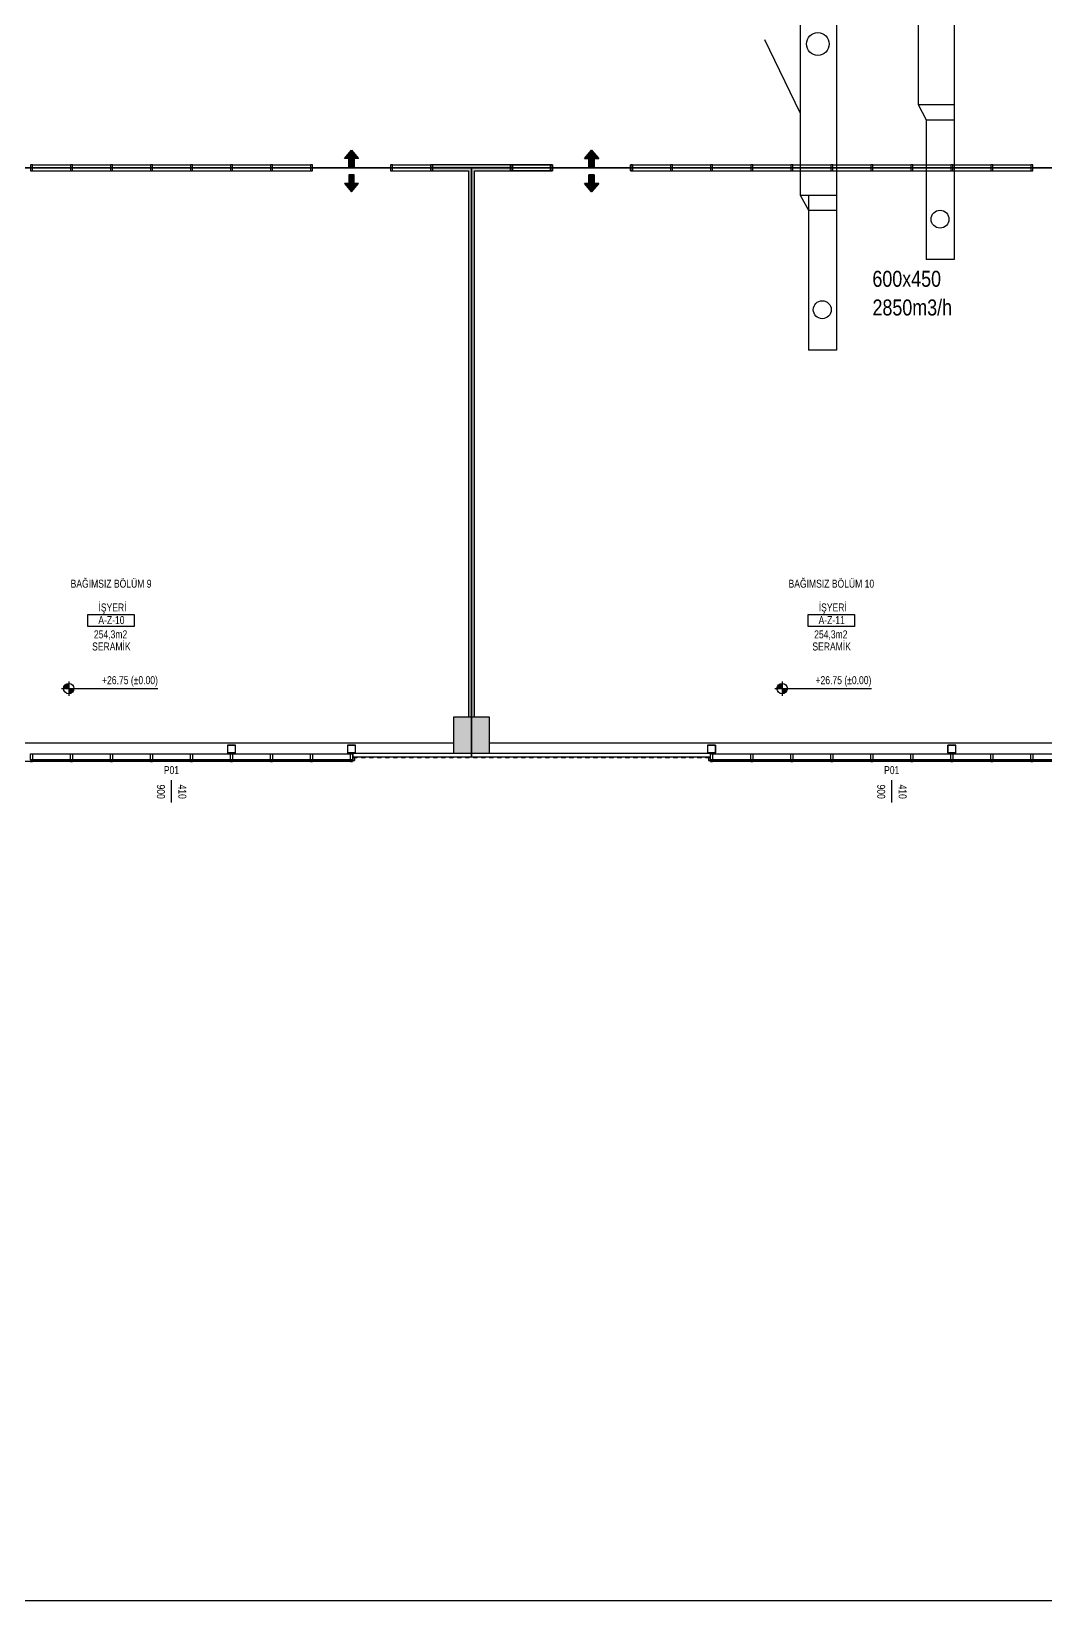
# Model space of a CAD drawing. Header units: centimetres. Extents: x 26200 to 113000, y -600 to 9300.
# Drawn here: x 65979 to 68514, y -600 to 3322 of the extents above; entities that cross this region are included whole.
import ezdxf
from ezdxf.enums import TextEntityAlignment as Align

# ---------------------------------------------------------------- set-up
doc = ezdxf.new("R2010")
doc.units = ezdxf.units.CM
for name, color, linetype in [('A-ANNO-DIMS', 8, 'Continuous'), ('A-ANNO-IDEN', 8, 'Continuous'), ('A-ANNO-TEXT', 8, 'Continuous'), ('A-AREA', 8, 'Continuous'), ('A-ELEV-01', 8, 'Continuous'), ('A-ELEV-03', 8, 'Continuous'), ('A-GLAZ-FRME', 8, 'Continuous'), ('A-GLAZ-FULL', 8, 'Continuous'), ('A-GLAZ-SILL', 8, 'Continuous'), ('A-WALL', 8, 'Continuous'), ('A-WALL-HTCH', 8, 'Continuous'), ('A-WALL-SNWPNL', 8, 'Continuous'), ('A-WALL-STEL', 8, 'Continuous'), ('MTY-DONUS-CAP', 110, 'Continuous'), ('MTY-DONUS-KANALI', 4, 'Continuous'), ('MTY-UFLEME-CAP', 21, 'Continuous'), ('MTY-UFLEME-KANALI', 20, 'Continuous'), ('ROTAS-PAFTA', 144, 'Continuous'), ('S-CONC', 5, 'Continuous'), ('S-HTCH', 8, 'Continuous'), ('S-STEL', 3, 'Continuous')]:
    doc.layers.add(name, color=color, linetype=linetype)
doc.styles.add('Fields_100', font='act_simplex.shx', dxfattribs={"width": 0.8, "height": 20})
doc.styles.add('ROTAS', font='arial.ttf')

# ---------------------------------------------------------------- blocks, each defined once
blk = doc.blocks.new('Mahal kutusu_100')
at = {"color": 0}
blk.add_lwpolyline([(-58, 30), (58, 30), (58, 0), (-58, 0)], close=True, dxfattribs=at)
at = {"color": 0, "style": 'Fields_100', "width": 0.8}
for tag, p in [('MAHAL', (3.6, 37.9)), ('KOD', (0.9, 6.2)), ('ALAN', (-1.3, -29.4)), ('KAPLAMA', (0.8, -59.7))]:
    blk.add_attdef(tag, text='', height=20, dxfattribs=at).set_placement(p, align=Align.CENTER)
blk = doc.blocks.new('*U49')
at = {"layer": 'A-WALL-SNWPNL'}
blk.add_lwpolyline([(50, 1), (42, 1), (40, -1), (32, -1), (30, 1), (22, 1), (20, -1), (12, -1), (10, 1), (2, 1), (0, -1), (-8, -1), (-10, 1), (-18, 1), (-20, -1), (-28, -1), (-30, 1), (-38, 1), (-40, -1), (-48, -1), (-50, 1)], dxfattribs=at)
blk = doc.blocks.new('*U50')
at = {"layer": 'A-WALL-STEL', "color": 0, "linetype": 'ByBlock', "lineweight": -2, "transparency": 16777216}
for p in [(0, 0), (100, 0), (200, 0), (300, 0), (400, 0), (500, 0), (600, 0), (700, 0)]:
    blk.add_blockref('*U49', p, dxfattribs=at)
blk = doc.blocks.new('AÇK_01')
at = {"color": 0}
blk.add_lwpolyline([(28, 0), (-28, 0)], dxfattribs=at)
at = {"color": 0, "style": 'Fields_100', "width": 0.8}
blk.add_attdef('A.Ç.K.01', text='', height=20, rotation=90, dxfattribs=at).set_placement((-53, 0), align=Align.MIDDLE_CENTER)
for tag, p in [('W', (1, 17.2)), ('H', (1, -36.3))]:
    blk.add_attdef(tag, text='', height=20, dxfattribs=at).set_placement(p, align=Align.CENTER)

msp = doc.modelspace()

# ---------------------------------------------------------------- hatches: boundary and pattern name
at = {"layer": 'A-ANNO-DIMS'}
h = msp.add_hatch(color=256, dxfattribs=at)
h.paths.add_polyline_path([(66072.7, 1692.7, 0.414214), (66059.7, 1679.7), (66072.7, 1679.7)])
h.paths.add_polyline_path([(66085.7, 1679.7), (66072.7, 1679.7), (66072.7, 1666.7, 0.414214)])
h = msp.add_hatch(color=256, dxfattribs=at)
h.paths.add_polyline_path([(67855.7, 1692.7, 0.414214), (67842.7, 1679.7), (67855.7, 1679.7)])
h.paths.add_polyline_path([(67868.7, 1679.7), (67855.7, 1679.7), (67855.7, 1666.7, 0.414214)])
at = {"layer": 'A-ANNO-TEXT'}
h = msp.add_hatch(color=256, dxfattribs=at)
h.dxf.hatch_style = 1
h.paths.add_polyline_path([(66779.5, 3025.9), (66797.2, 3004.7), (66786.2, 3004.7), (66786.2, 2983.6), (66772.7, 2983.6), (66772.7, 3004.7), (66761.8, 3004.7)])
h = msp.add_hatch(color=256, dxfattribs=at)
h.dxf.hatch_style = 1
h.paths.add_polyline_path([(67379.5, 3025.9), (67361.8, 3004.7), (67372.7, 3004.7), (67372.7, 2983.6), (67386.2, 2983.6), (67386.2, 3004.7), (67397.2, 3004.7)])
h = msp.add_hatch(color=256, dxfattribs=at)
h.dxf.hatch_style = 1
h.paths.add_polyline_path([(67379.5, 3025.9), (67397.2, 3004.7), (67386.2, 3004.7), (67386.2, 2983.6), (67372.7, 2983.6), (67372.7, 3004.7), (67361.8, 3004.7)])
h = msp.add_hatch(color=256, dxfattribs=at)
h.dxf.hatch_style = 1
h.paths.add_polyline_path([(66779.5, 2921.3), (66797.2, 2942.4), (66786.2, 2942.4), (66786.2, 2963.6), (66772.7, 2963.6), (66772.7, 2942.4), (66761.8, 2942.4)])
h = msp.add_hatch(color=256, dxfattribs=at)
h.dxf.hatch_style = 1
h.paths.add_polyline_path([(67379.5, 2921.3), (67361.8, 2942.4), (67372.7, 2942.4), (67372.7, 2963.6), (67386.2, 2963.6), (67386.2, 2942.4), (67397.2, 2942.4)])
h = msp.add_hatch(color=256, dxfattribs=at)
h.dxf.hatch_style = 1
h.paths.add_polyline_path([(67379.5, 2921.3), (67397.2, 2942.4), (67386.2, 2942.4), (67386.2, 2963.6), (67372.7, 2963.6), (67372.7, 2942.4), (67361.8, 2942.4)])
at = {"layer": 'A-WALL-HTCH'}
h = msp.add_hatch(dxfattribs=at)
h.set_pattern_fill('DASH', color=256)
h.set_pattern_definition([(0, (54444.2896, 54361.0323), (3.175, 3.175), [3.175, -3.175])])
h.paths.add_polyline_path([(67177, 2973.6), (67177, 2988.6), (66982, 2988.6), (66982, 2973.6), (67072, 2973.6), (67072, 1608.6), (67087, 1608.6), (67087, 2973.6)])
at = {"layer": 'S-HTCH'}
h = msp.add_hatch(dxfattribs=at)
h.set_pattern_fill('ANSI33', color=256)
h.set_pattern_definition([(45, (47244.2896, 5721.5606), (-4.490128, 4.490128), []), (45, (47248.78, 5721.5606), (-4.490128, 4.490128), [3.175, -1.5875])])
h.paths.add_polyline_path([(63434.5, 1518.6), (63524.5, 1518.6), (63524.5, 1608.6), (63434.5, 1608.6)])
h.paths.add_polyline_path([(63434.5, 7218.6), (63524.5, 7218.6), (63524.5, 7308.6), (63434.5, 7308.6)])
h.paths.add_polyline_path([(61634.5, 1518.6), (61724.5, 1518.6), (61724.5, 1608.6), (61634.5, 1608.6)])
h.paths.add_polyline_path([(58034.5, 1518.6), (58124.5, 1518.6), (58124.5, 1608.6), (58034.5, 1608.6)])
h.paths.add_polyline_path([(61634.5, 7218.6), (61724.5, 7218.6), (61724.5, 7308.6), (61634.5, 7308.6)])
h.paths.add_polyline_path([(58034.5, 7218.6), (58124.5, 7218.6), (58124.5, 7308.6), (58034.5, 7308.6)])
h.paths.add_polyline_path([(63434.5, 3418.6), (63524.5, 3418.6), (63524.5, 3508.6), (63434.5, 3508.6)])
h.paths.add_polyline_path([(63434.5, 5318.6), (63524.5, 5318.6), (63524.5, 5408.6), (63434.5, 5408.6)])
h.paths.add_polyline_path([(61634.5, 3418.6), (61724.5, 3418.6), (61724.5, 3508.6), (61634.5, 3508.6)])
h.paths.add_polyline_path([(58034.5, 3418.6), (58124.5, 3418.6), (58124.5, 3508.6), (58034.5, 3508.6)])
h.paths.add_polyline_path([(61634.5, 5318.6), (61724.5, 5318.6), (61724.5, 5408.6), (61634.5, 5408.6)])
h.paths.add_polyline_path([(58034.5, 5318.6), (58124.5, 5318.6), (58124.5, 5408.6), (58034.5, 5408.6)])
h.paths.add_polyline_path([(68834.5, 3418.6), (68924.5, 3418.6), (68924.5, 3508.6), (68834.5, 3508.6)])
h.paths.add_polyline_path([(68834.5, 5318.6), (68924.5, 5318.6), (68924.5, 5408.6), (68834.5, 5408.6)])
h.paths.add_polyline_path([(67034.5, 3418.6), (67124.5, 3418.6), (67124.5, 3508.6), (67034.5, 3508.6)])
h.paths.add_polyline_path([(67034.5, 5318.6), (67124.5, 5318.6), (67124.5, 5408.6), (67034.5, 5408.6)])
h.paths.add_polyline_path([(65234.5, 3418.6), (65324.5, 3418.6), (65324.5, 3508.6), (65234.5, 3508.6)])
h.paths.add_polyline_path([(65234.5, 5318.6), (65324.5, 5318.6), (65324.5, 5408.6), (65234.5, 5408.6)])
h.paths.add_polyline_path([(61534.5, 3418.6), (61624.5, 3418.6), (61624.5, 3508.6), (61534.5, 3508.6)])
h.paths.add_polyline_path([(61534.5, 5318.6), (61624.5, 5318.6), (61624.5, 5408.6), (61534.5, 5408.6)])
h.paths.add_polyline_path([(59834.5, 3418.6), (59924.5, 3418.6), (59924.5, 3508.6), (59834.5, 3508.6)])
h.paths.add_polyline_path([(59834.5, 5318.6), (59924.5, 5318.6), (59924.5, 5408.6), (59834.5, 5408.6)])
h.paths.add_polyline_path([(56234.5, 3418.6), (56324.5, 3418.6), (56324.5, 3508.6), (56234.5, 3508.6)])
h.paths.add_polyline_path([(56234.5, 5318.6), (56324.5, 5318.6), (56324.5, 5408.6), (56234.5, 5408.6)])
h.paths.add_polyline_path([(54434.5, 3418.6), (54524.5, 3418.6), (54524.5, 3508.6), (54434.5, 3508.6)])
h.paths.add_polyline_path([(54434.5, 5318.6), (54524.5, 5318.6), (54524.5, 5408.6), (54434.5, 5408.6)])
h.paths.add_polyline_path([(52634.5, 3418.6), (52724.5, 3418.6), (52724.5, 3508.6), (52634.5, 3508.6)])
h.paths.add_polyline_path([(52634.5, 5318.6), (52724.5, 5318.6), (52724.5, 5408.6), (52634.5, 5408.6)])
h.paths.add_polyline_path([(70634.5, 5318.6), (70724.5, 5318.6), (70724.5, 5408.6), (70634.5, 5408.6)])
h.paths.add_polyline_path([(70634.5, 3418.6), (70724.5, 3418.6), (70724.5, 3508.6), (70634.5, 3508.6)])
h.paths.add_polyline_path([(70634.5, 1518.6), (70724.5, 1518.6), (70724.5, 1608.6), (70634.5, 1608.6)])
h.paths.add_polyline_path([(68834.5, 1518.6), (68924.5, 1518.6), (68924.5, 1608.6), (68834.5, 1608.6)])
h.paths.add_polyline_path([(67034.5, 1518.6), (67124.5, 1518.6), (67124.5, 1608.6), (67034.5, 1608.6)])
h.paths.add_polyline_path([(65234.5, 1518.6), (65324.5, 1518.6), (65324.5, 1608.6), (65234.5, 1608.6)])
h.paths.add_polyline_path([(61534.5, 1518.6), (61624.5, 1518.6), (61624.5, 1608.6), (61534.5, 1608.6)])
h.paths.add_polyline_path([(59834.5, 1518.6), (59924.5, 1518.6), (59924.5, 1608.6), (59834.5, 1608.6)])
h.paths.add_polyline_path([(56234.5, 1518.6), (56324.5, 1518.6), (56324.5, 1608.6), (56234.5, 1608.6)])
h.paths.add_polyline_path([(54434.5, 1518.6), (54524.5, 1518.6), (54524.5, 1608.6), (54434.5, 1608.6)])
h.paths.add_polyline_path([(52634.5, 1518.6), (52724.5, 1518.6), (52724.5, 1608.6), (52634.5, 1608.6)])
h.paths.add_polyline_path([(70634.5, 7218.6), (70724.5, 7218.6), (70724.5, 7308.6), (70634.5, 7308.6)])
h.paths.add_polyline_path([(68834.5, 7218.6), (68924.5, 7218.6), (68924.5, 7308.6), (68834.5, 7308.6)])
h.paths.add_polyline_path([(67034.5, 7218.6), (67124.5, 7218.6), (67124.5, 7308.6), (67034.5, 7308.6)])
h.paths.add_polyline_path([(65234.5, 7218.6), (65324.5, 7218.6), (65324.5, 7308.6), (65234.5, 7308.6)])
h.paths.add_polyline_path([(61534.5, 7218.6), (61624.5, 7218.6), (61624.5, 7308.6), (61534.5, 7308.6)])
h.paths.add_polyline_path([(59834.5, 7218.6), (59924.5, 7218.6), (59924.5, 7308.6), (59834.5, 7308.6)])
h.paths.add_polyline_path([(56234.5, 7218.6), (56324.5, 7218.6), (56324.5, 7308.6), (56234.5, 7308.6)])
h.paths.add_polyline_path([(54434.5, 7218.6), (54524.5, 7218.6), (54524.5, 7308.6), (54434.5, 7308.6)])
h.paths.add_polyline_path([(52634.5, 7218.6), (52724.5, 7218.6), (52724.5, 7308.6), (52634.5, 7308.6)])

# ---------------------------------------------------------------- linework, layer by layer
at = {"layer": 'A-ANNO-DIMS'}
for p, q in [((66072.7, 1697.7), (66072.7, 1661.7)), ((67855.7, 1697.7), (67855.7, 1661.7)), ((66054.7, 1679.7), (66295.7, 1679.7)), ((67837.7, 1679.7), (68078.7, 1679.7))]:
    msp.add_line(p, q, dxfattribs=at)
for centre in [(66072.7, 1679.7), (67855.7, 1679.7)]:
    msp.add_circle(centre, 13, dxfattribs=at)
at = {"layer": 'A-ANNO-TEXT'}
for points in [[(66779.5, 3025.9), (66797.2, 3004.7), (66786.2, 3004.7), (66786.2, 2983.6), (66772.7, 2983.6), (66772.7, 3004.7), (66761.8, 3004.7)], [(67379.5, 3025.9), (67361.8, 3004.7), (67372.7, 3004.7), (67372.7, 2983.6), (67386.2, 2983.6), (67386.2, 3004.7), (67397.2, 3004.7)], [(67379.5, 3025.9), (67397.2, 3004.7), (67386.2, 3004.7), (67386.2, 2983.6), (67372.7, 2983.6), (67372.7, 3004.7), (67361.8, 3004.7)], [(66779.5, 2921.3), (66797.2, 2942.4), (66786.2, 2942.4), (66786.2, 2963.6), (66772.7, 2963.6), (66772.7, 2942.4), (66761.8, 2942.4)], [(67379.5, 2921.3), (67361.8, 2942.4), (67372.7, 2942.4), (67372.7, 2963.6), (67386.2, 2963.6), (67386.2, 2942.4), (67397.2, 2942.4)], [(67379.5, 2921.3), (67397.2, 2942.4), (67386.2, 2942.4), (67386.2, 2963.6), (67372.7, 2963.6), (67372.7, 2942.4), (67361.8, 2942.4)]]:
    msp.add_lwpolyline(points, close=True, dxfattribs=at)
at = {"layer": 'A-AREA'}
msp.add_lwpolyline([(52612, 1508.6), (52612, 3418.6), (70734.5, 3418.6), (70734.5, 2981.1), (63779.5, 2981.1), (63779.2, 1508.6), (63517, 1508.6), (63517, 2981.1), (58079.5, 2981.1), (58079.5, 1508.6), (56279.5, 1508.6), (56279.5, 2981.1), (52979.5, 2981.1), (52979.5, 1508.6)], close=True, dxfattribs=at)
at = {"layer": 'A-AREA', "elevation": 0}
for points in [[(65279, 1508.6), (65279.5, 1593.6), (65212, 1593.6), (65212, 1838.6), (65347, 1838.6), (65347, 2061.1), (65279.5, 2061.1), (65279.5, 2981.1), (67079.5, 2981.1), (67079.5, 1508.6), (66782, 1508.6), (66782, 1497.6), (65877, 1497.6), (65877, 1508.6)], [(67079.5, 1508.6), (67079.5, 2981.1), (68879.5, 2981.1), (68879.5, 2061.1), (68947, 2061.1), (68947, 1838.6), (68812, 1838.6), (68812, 1593.6), (68879.5, 1593.6), (68879.5, 1508.6), (68582, 1508.6), (68582, 1497.6), (67677, 1497.6), (67677, 1508.6)]]:
    msp.add_lwpolyline(points, close=True, dxfattribs=at)
at = {"layer": 'A-ELEV-01'}
for p, q in [((67034.5, 1543.6), (65324.5, 1543.6)), ((68834.5, 1543.6), (67124.5, 1543.6)), ((65982, 1516.6), (66077, 1516.6)), ((66082, 1516.6), (66177, 1516.6)), ((66182, 1516.6), (66277, 1516.6)), ((66282, 1516.6), (66377, 1516.6)), ((66382, 1516.6), (66477, 1516.6)), ((66482, 1516.6), (66577, 1516.6)), ((66582, 1516.6), (66677, 1516.6)), ((66682, 1516.6), (66777, 1516.6)), ((67682, 1516.6), (67777, 1516.6)), ((67782, 1516.6), (67877, 1516.6)), ((67882, 1516.6), (67977, 1516.6)), ((67982, 1516.6), (68077, 1516.6)), ((68082, 1516.6), (68177, 1516.6)), ((68182, 1516.6), (68277, 1516.6)), ((68282, 1516.6), (68377, 1516.6)), ((68382, 1516.6), (68477, 1516.6)), ((68482, 1516.6), (68577, 1516.6))]:
    msp.add_line(p, q, dxfattribs=at)
at = {"layer": 'A-ELEV-03', "elevation": 0}
for points in [[(66783, 1518.6), (66783, 1508.6)], [(67676, 1508.6), (66783, 1508.6)], [(67676, 1518.6), (67676, 1508.6)]]:
    msp.add_lwpolyline(points, dxfattribs=at)
at = {"layer": 'A-GLAZ-FRME'}
for points in [[(65977, 2973.6), (65982, 2973.6), (65982, 2988.6), (65977, 2988.6)], [(66077, 2973.6), (66082, 2973.6), (66082, 2988.6), (66077, 2988.6)], [(66177, 2973.6), (66182, 2973.6), (66182, 2988.6), (66177, 2988.6)], [(66277, 2973.6), (66282, 2973.6), (66282, 2988.6), (66277, 2988.6)], [(66377, 2973.6), (66382, 2973.6), (66382, 2988.6), (66377, 2988.6)], [(66477, 2973.6), (66482, 2973.6), (66482, 2988.6), (66477, 2988.6)], [(66577, 2973.6), (66582, 2973.6), (66582, 2988.6), (66577, 2988.6)], [(66677, 2973.6), (66682, 2973.6), (66682, 2988.6), (66677, 2988.6)], [(66877, 2973.6), (66882, 2973.6), (66882, 2988.6), (66877, 2988.6)], [(66977, 2973.6), (66982, 2973.6), (66982, 2988.6), (66977, 2988.6)], [(67182, 2973.6), (67177, 2973.6), (67177, 2988.6), (67182, 2988.6)], [(67177, 2973.6), (67182, 2973.6), (67182, 2988.6), (67177, 2988.6)], [(67282, 2973.6), (67277, 2973.6), (67277, 2988.6), (67282, 2988.6)], [(67277, 2973.6), (67282, 2973.6), (67282, 2988.6), (67277, 2988.6)], [(67482, 2973.6), (67477, 2973.6), (67477, 2988.6), (67482, 2988.6)], [(67477, 2973.6), (67482, 2973.6), (67482, 2988.6), (67477, 2988.6)], [(67577, 2973.6), (67582, 2973.6), (67582, 2988.6), (67577, 2988.6)], [(67677, 2973.6), (67682, 2973.6), (67682, 2988.6), (67677, 2988.6)], [(67777, 2973.6), (67782, 2973.6), (67782, 2988.6), (67777, 2988.6)], [(67877, 2973.6), (67882, 2973.6), (67882, 2988.6), (67877, 2988.6)], [(67977, 2973.6), (67982, 2973.6), (67982, 2988.6), (67977, 2988.6)], [(68077, 2973.6), (68082, 2973.6), (68082, 2988.6), (68077, 2988.6)], [(68177, 2973.6), (68182, 2973.6), (68182, 2988.6), (68177, 2988.6)], [(68277, 2973.6), (68282, 2973.6), (68282, 2988.6), (68277, 2988.6)], [(68377, 2973.6), (68382, 2973.6), (68382, 2988.6), (68377, 2988.6)], [(68477, 2973.6), (68482, 2973.6), (68482, 2988.6), (68477, 2988.6)]]:
    msp.add_lwpolyline(points, close=True, dxfattribs=at)
at = {"layer": 'A-GLAZ-FRME', "elevation": 0}
for points in [[(65982, 1501.6), (65977, 1501.6), (65977, 1516.6), (65982, 1516.6)], [(65977, 1497.6), (65982, 1497.6), (65982, 1499.6), (65977, 1499.6)], [(66082, 1501.6), (66077, 1501.6), (66077, 1516.6), (66082, 1516.6)], [(66077, 1497.6), (66082, 1497.6), (66082, 1499.6), (66077, 1499.6)], [(66182, 1501.6), (66177, 1501.6), (66177, 1516.6), (66182, 1516.6)], [(66177, 1497.6), (66182, 1497.6), (66182, 1499.6), (66177, 1499.6)], [(66282, 1501.6), (66277, 1501.6), (66277, 1516.6), (66282, 1516.6)], [(66277, 1497.6), (66282, 1497.6), (66282, 1499.6), (66277, 1499.6)], [(66382, 1501.6), (66377, 1501.6), (66377, 1516.6), (66382, 1516.6)], [(66377, 1497.6), (66382, 1497.6), (66382, 1499.6), (66377, 1499.6)], [(66482, 1501.6), (66477, 1501.6), (66477, 1516.6), (66482, 1516.6)], [(66477, 1497.6), (66482, 1497.6), (66482, 1499.6), (66477, 1499.6)], [(66582, 1501.6), (66577, 1501.6), (66577, 1516.6), (66582, 1516.6)], [(66577, 1497.6), (66582, 1497.6), (66582, 1499.6), (66577, 1499.6)], [(66682, 1501.6), (66677, 1501.6), (66677, 1516.6), (66682, 1516.6)], [(66677, 1497.6), (66682, 1497.6), (66682, 1499.6), (66677, 1499.6)], [(66782, 1501.6), (66777, 1501.6), (66777, 1516.6), (66782, 1516.6)], [(66777, 1497.6), (66782, 1497.6), (66782, 1499.6), (66777, 1499.6)], [(67682, 1501.6), (67677, 1501.6), (67677, 1516.6), (67682, 1516.6)], [(67677, 1497.6), (67682, 1497.6), (67682, 1499.6), (67677, 1499.6)], [(67782, 1501.6), (67777, 1501.6), (67777, 1516.6), (67782, 1516.6)], [(67777, 1497.6), (67782, 1497.6), (67782, 1499.6), (67777, 1499.6)], [(67882, 1501.6), (67877, 1501.6), (67877, 1516.6), (67882, 1516.6)], [(67877, 1497.6), (67882, 1497.6), (67882, 1499.6), (67877, 1499.6)], [(67982, 1501.6), (67977, 1501.6), (67977, 1516.6), (67982, 1516.6)], [(67977, 1497.6), (67982, 1497.6), (67982, 1499.6), (67977, 1499.6)], [(68082, 1501.6), (68077, 1501.6), (68077, 1516.6), (68082, 1516.6)], [(68077, 1497.6), (68082, 1497.6), (68082, 1499.6), (68077, 1499.6)], [(68182, 1501.6), (68177, 1501.6), (68177, 1516.6), (68182, 1516.6)], [(68177, 1497.6), (68182, 1497.6), (68182, 1499.6), (68177, 1499.6)], [(68282, 1501.6), (68277, 1501.6), (68277, 1516.6), (68282, 1516.6)], [(68277, 1497.6), (68282, 1497.6), (68282, 1499.6), (68277, 1499.6)], [(68382, 1501.6), (68377, 1501.6), (68377, 1516.6), (68382, 1516.6)], [(68377, 1497.6), (68382, 1497.6), (68382, 1499.6), (68377, 1499.6)], [(68482, 1501.6), (68477, 1501.6), (68477, 1516.6), (68482, 1516.6)], [(68477, 1497.6), (68482, 1497.6), (68482, 1499.6), (68477, 1499.6)]]:
    msp.add_lwpolyline(points, close=True, dxfattribs=at)
at = {"layer": 'A-GLAZ-FULL'}
for p, q in [((65982, 2988.6), (66077, 2988.6)), ((66082, 2988.6), (66177, 2988.6)), ((66182, 2988.6), (66277, 2988.6)), ((66282, 2988.6), (66377, 2988.6)), ((66382, 2988.6), (66477, 2988.6)), ((66482, 2988.6), (66577, 2988.6)), ((66582, 2988.6), (66677, 2988.6)), ((66882, 2988.6), (66977, 2988.6)), ((67277, 2988.6), (67182, 2988.6)), ((67482, 2988.6), (67577, 2988.6)), ((67582, 2988.6), (67677, 2988.6)), ((67682, 2988.6), (67777, 2988.6)), ((67782, 2988.6), (67877, 2988.6)), ((67882, 2988.6), (67977, 2988.6)), ((67982, 2988.6), (68077, 2988.6)), ((68082, 2988.6), (68177, 2988.6)), ((68182, 2988.6), (68277, 2988.6)), ((68282, 2988.6), (68377, 2988.6)), ((68382, 2988.6), (68477, 2988.6))]:
    msp.add_line(p, q, dxfattribs=at)
msp.add_lwpolyline([(67182, 2988.6), (67277, 2988.6)], dxfattribs=at)
at = {"layer": 'A-GLAZ-FULL', "elevation": 0}
for points in [[(65980.5, 1499.6), (66078.5, 1499.6), (66078.5, 1501.6), (65980.5, 1501.6)], [(66080.5, 1499.6), (66178.5, 1499.6), (66178.5, 1501.6), (66080.5, 1501.6)], [(66180.5, 1499.6), (66278.5, 1499.6), (66278.5, 1501.6), (66180.5, 1501.6)], [(66280.5, 1499.6), (66378.5, 1499.6), (66378.5, 1501.6), (66280.5, 1501.6)], [(66380.5, 1499.6), (66478.5, 1499.6), (66478.5, 1501.6), (66380.5, 1501.6)], [(66480.5, 1499.6), (66578.5, 1499.6), (66578.5, 1501.6), (66480.5, 1501.6)], [(66580.5, 1499.6), (66678.5, 1499.6), (66678.5, 1501.6), (66580.5, 1501.6)], [(66680.5, 1499.6), (66778.5, 1499.6), (66778.5, 1501.6), (66680.5, 1501.6)], [(67680.5, 1499.6), (67778.5, 1499.6), (67778.5, 1501.6), (67680.5, 1501.6)], [(67780.5, 1499.6), (67878.5, 1499.6), (67878.5, 1501.6), (67780.5, 1501.6)], [(67880.5, 1499.6), (67978.5, 1499.6), (67978.5, 1501.6), (67880.5, 1501.6)], [(67980.5, 1499.6), (68078.5, 1499.6), (68078.5, 1501.6), (67980.5, 1501.6)], [(68080.5, 1499.6), (68178.5, 1499.6), (68178.5, 1501.6), (68080.5, 1501.6)], [(68180.5, 1499.6), (68278.5, 1499.6), (68278.5, 1501.6), (68180.5, 1501.6)], [(68280.5, 1499.6), (68378.5, 1499.6), (68378.5, 1501.6), (68280.5, 1501.6)], [(68380.5, 1499.6), (68478.5, 1499.6), (68478.5, 1501.6), (68380.5, 1501.6)], [(68480.5, 1499.6), (68578.5, 1499.6), (68578.5, 1501.6), (68480.5, 1501.6)]]:
    msp.add_lwpolyline(points, close=True, dxfattribs=at)
at = {"layer": 'A-GLAZ-SILL'}
for p, q in [((65982, 2973.6), (66077, 2973.6)), ((66082, 2973.6), (66177, 2973.6)), ((66182, 2973.6), (66277, 2973.6)), ((66282, 2973.6), (66377, 2973.6)), ((66382, 2973.6), (66477, 2973.6)), ((66482, 2973.6), (66577, 2973.6)), ((66582, 2973.6), (66677, 2973.6)), ((66882, 2973.6), (66977, 2973.6)), ((67277, 2973.6), (67182, 2973.6)), ((67182, 2973.6), (67277, 2973.6)), ((67482, 2973.6), (67577, 2973.6)), ((67582, 2973.6), (67677, 2973.6)), ((67682, 2973.6), (67777, 2973.6)), ((67782, 2973.6), (67877, 2973.6)), ((67882, 2973.6), (67977, 2973.6)), ((67982, 2973.6), (68077, 2973.6)), ((68082, 2973.6), (68177, 2973.6)), ((68182, 2973.6), (68277, 2973.6)), ((68282, 2973.6), (68377, 2973.6)), ((68382, 2973.6), (68477, 2973.6))]:
    msp.add_line(p, q, dxfattribs=at)
at = {"layer": 'A-WALL'}
for points in [[(66682, 2973.6), (66682, 2988.6)], [(67087, 1608.6), (67087, 2973.6), (67177, 2973.6), (67177, 2988.6), (67177, 2973.6), (67177, 2988.6), (66982, 2988.6), (66982, 2973.6), (67072, 2973.6), (67072, 1608.6)], [(66982, 2973.6), (66982, 2988.6)], [(67477, 2973.6), (67477, 2988.6)], [(68482, 2973.6), (68482, 2988.6)]]:
    msp.add_lwpolyline(points, dxfattribs=at)
at = {"layer": 'A-WALL-SNWPNL'}
for p, q in [((66783, 1518.6, 0), (67676, 1518.6, 0)), ((67585, 1506.6), (67583, 1508.6)), ((67593, 1506.6), (67585, 1506.6)), ((67595, 1508.6), (67593, 1506.6)), ((67603, 1508.6), (67595, 1508.6)), ((67605, 1506.6), (67603, 1508.6)), ((67613, 1506.6), (67605, 1506.6)), ((67615, 1508.6), (67613, 1506.6)), ((67623, 1508.6), (67615, 1508.6)), ((67625, 1506.6), (67623, 1508.6)), ((67633, 1506.6), (67625, 1506.6)), ((67635, 1508.6), (67633, 1506.6)), ((67643, 1508.6), (67635, 1508.6)), ((67645, 1506.6), (67643, 1508.6)), ((67653, 1506.6), (67645, 1506.6)), ((67655, 1508.6), (67653, 1506.6)), ((67663, 1508.6), (67655, 1508.6)), ((67665, 1506.6), (67663, 1508.6)), ((67673, 1506.6), (67665, 1506.6)), ((67675, 1508.6), (67673, 1506.6)), ((67676, 1508.6), (67675, 1508.6))]:
    msp.add_line(p, q, dxfattribs=at)
at = {"layer": 'A-WALL-SNWPNL', "elevation": 0}
for points in [[(66787, 1506.1), (66787, 1499.6), (66782, 1499.6), (66779.5, 1499.6), (66779.5, 1499.8), (66782, 1499.8), (66786.8, 1499.8), (66786.8, 1506.1)], [(67672, 1506.1), (67672, 1499.6), (67677, 1499.6), (67679.5, 1499.6), (67679.5, 1499.8), (67677, 1499.8), (67672.2, 1499.8), (67672.2, 1506.1)]]:
    msp.add_lwpolyline(points, close=True, dxfattribs=at)
at = {"layer": 'MTY-DONUS-KANALI', "color": 1}
for points in [[(68195.3, 4128.6), (68195.3, 3139.4), (68215.3, 3101.4)], [(68285.3, 4128.6), (68285.3, 2752.1)], [(68195.3, 3139.4), (68285.3, 3139.4)], [(68215.3, 3101.4), (68215.3, 2752.1)], [(68215.3, 3101.4), (68285.3, 3101.4)], [(68285.3, 2752.1), (68215.3, 2752.1)]]:
    msp.add_lwpolyline(points, dxfattribs=at)
msp.add_circle((68250.2, 2852.9), 22.4, dxfattribs=at)
at = {"layer": 'MTY-UFLEME-CAP', "color": 5}
msp.add_lwpolyline([(67901.1, 3118.4), (67812.5, 3301.4)], dxfattribs=at)
at = {"layer": 'MTY-UFLEME-KANALI', "color": 5}
for points in [[(67991.1, 3793.1), (67991.1, 2526)], [(67901.1, 3671.3), (67901.1, 2913.3), (67921.1, 2875.2)], [(67901.1, 2913.3), (67991.1, 2913.3)], [(67921.1, 2913.3), (67921.1, 2526)], [(67921.1, 2875.2), (67991.1, 2875.2)], [(67991.1, 2526), (67921.1, 2526)]]:
    msp.add_lwpolyline(points, dxfattribs=at)
for centre, radius in [((67944.9, 3290.9), 28.4), ((67955.9, 2626.7), 22.4)]:
    msp.add_circle(centre, radius, dxfattribs=at)
at = {"layer": 'ROTAS-PAFTA'}
msp.add_lwpolyline([(44000, -600), (75600, -600), (75600, 9300), (44000, 9300)], close=True, dxfattribs=at)
at = {"layer": 'S-CONC'}
msp.add_lwpolyline([(67034.5, 1518.6), (67124.5, 1518.6), (67124.5, 1608.6), (67034.5, 1608.6)], close=True, dxfattribs=at)
at = {"layer": 'S-STEL', "elevation": 0}
for points in [[(66469.5, 1518.6), (66489.5, 1518.6), (66489.5, 1538.6), (66469.5, 1538.6)], [(66470.1, 1538), (66488.9, 1538), (66488.9, 1519.2), (66470.1, 1519.2)], [(66769.5, 1518.6), (66789.5, 1518.6), (66789.5, 1538.6), (66769.5, 1538.6)], [(66770.1, 1538), (66788.9, 1538), (66788.9, 1519.2), (66770.1, 1519.2)], [(67669.5, 1518.6), (67689.5, 1518.6), (67689.5, 1538.6), (67669.5, 1538.6)], [(67670.1, 1538), (67688.9, 1538), (67688.9, 1519.2), (67670.1, 1519.2)], [(68269.5, 1518.6), (68289.5, 1518.6), (68289.5, 1538.6), (68269.5, 1538.6)], [(68270.1, 1538), (68288.9, 1538), (68288.9, 1519.2), (68270.1, 1519.2)]]:
    msp.add_lwpolyline(points, close=True, dxfattribs=at)

# ---------------------------------------------------------------- block references
at = {"layer": 'A-ANNO-IDEN'}
for p, values in [((66178.6, 1834.6), {'MAHAL': 'İŞYERİ', 'KOD': 'A-Z-10', 'ALAN': '254,3m2', 'KAPLAMA': 'SERAMİK'}), ((67978.6, 1834.6), {'MAHAL': 'İŞYERİ', 'KOD': 'A-Z-11', 'ALAN': '254,3m2', 'KAPLAMA': 'SERAMİK'})]:
    msp.add_blockref('Mahal kutusu_100', p, dxfattribs=at).add_auto_attribs(values)
at = {"layer": 'A-ANNO-TEXT', "rotation": 269.9999999999999}
for p in [(66329.5, 1422.9), (68129.5, 1422.9)]:
    msp.add_blockref('AÇK_01', p, dxfattribs=at).add_auto_attribs({'A.Ç.K.01': 'P01', 'H': '900', 'W': '410'})
at = {"layer": 'A-WALL-STEL'}
msp.add_blockref('*U50', (66833, 1507.6), dxfattribs=at)

# ---------------------------------------------------------------- texts
at = {"layer": 'A-ANNO-TEXT', "char_height": 20, "style": 'Fields_100'}
for s, insert, attachment_point in [('BAĞIMSIZ BÖLÜM 9', (66178.6, 1951.9), 2), ('BAĞIMSIZ BÖLÜM 10', (67978.6, 1951.9), 2), ('+26.75 (%%P0.00)', (66295.7, 1684.7), 9), ('+26.75 (%%P0.00)', (68078.7, 1684.7), 9)]:
    msp.add_mtext_dynamic_manual_height_columns(s, width=436.665, gutter_width=100, heights=[0], dxfattribs=dict(at, insert=insert, attachment_point=attachment_point))
at = {"layer": 'MTY-DONUS-CAP', "color": 5, "style": 'ROTAS', "width": 0.8}
msp.add_text('600x450', height=40, dxfattribs=at).set_placement((68081.2, 2684))
at = {"layer": 'MTY-UFLEME-CAP', "color": 5, "style": 'ROTAS', "width": 0.8}
msp.add_text('2850m3/h', height=40, dxfattribs=at).set_placement((68081.4, 2612.3))

doc.saveas('drawing.dxf')
